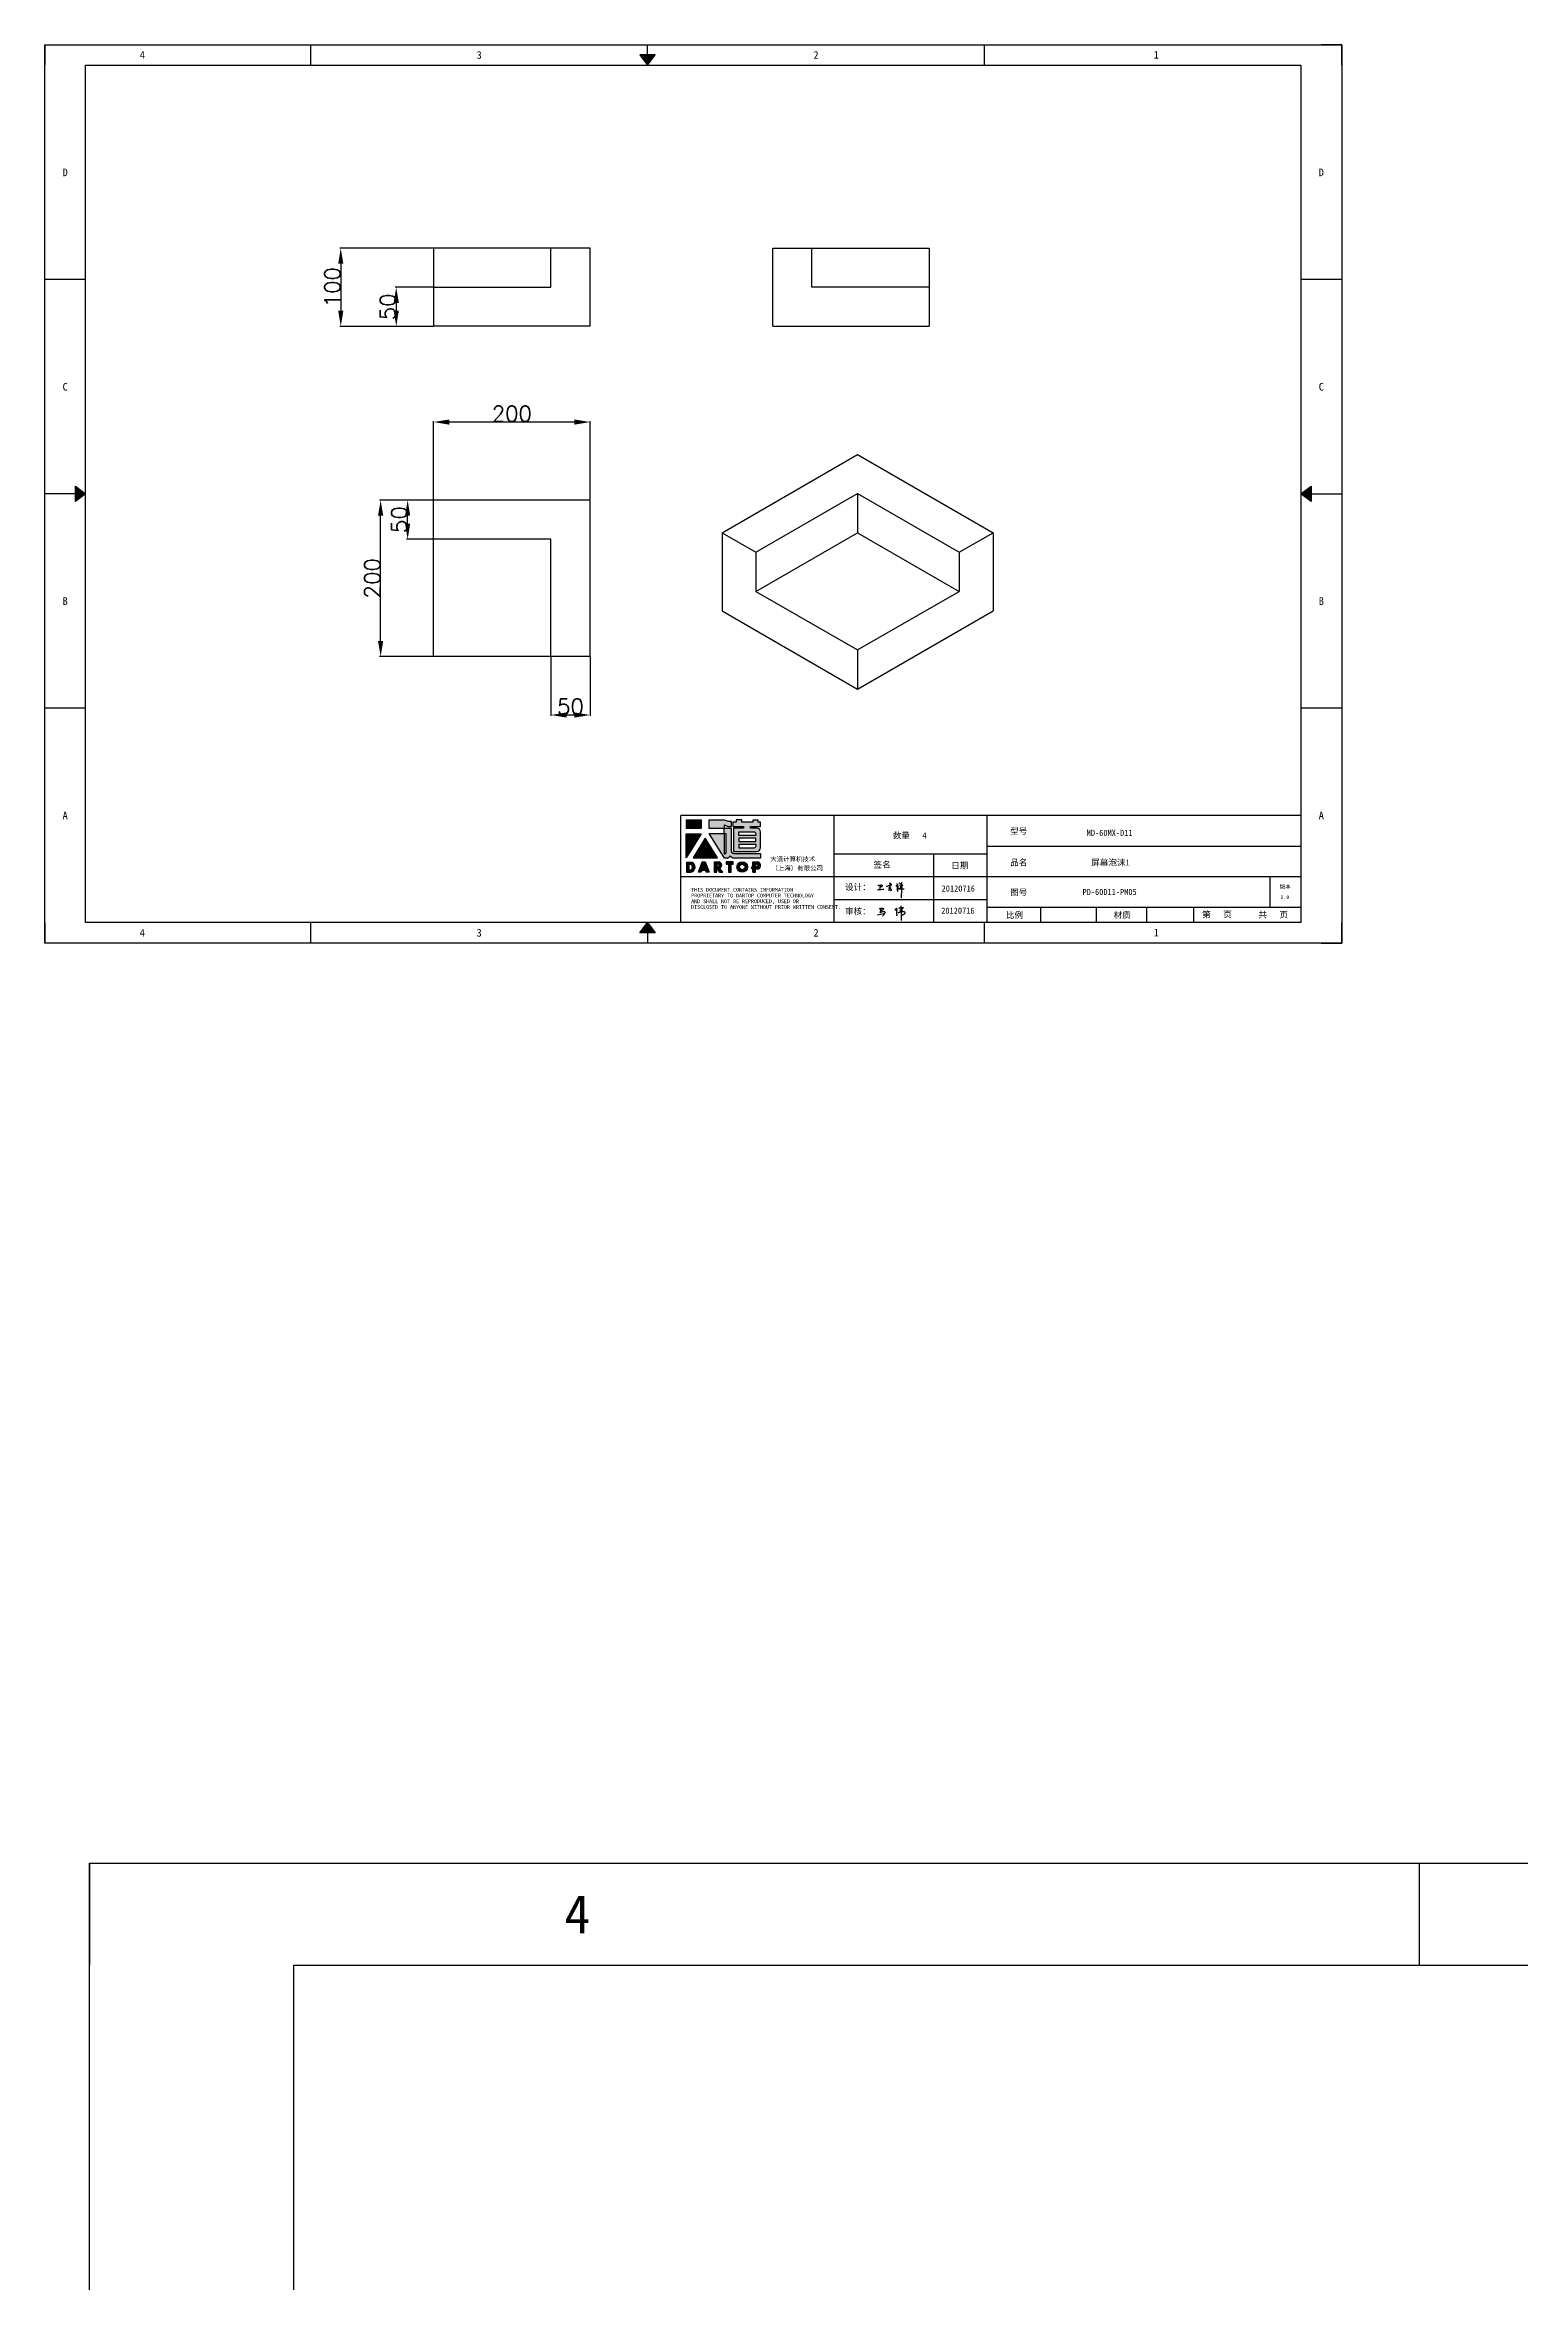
# Model space of a CAD drawing. Header units: millimetres. Extents: x -30327 to 34858, y 4015 to 75103.
# Drawn here: x -3816 to -1928, y 9221 to 12084 of the extents above; entities that cross this region are included whole.
import ezdxf
from ezdxf.enums import TextEntityAlignment as Align

# ---------------------------------------------------------------- set-up
doc = ezdxf.new("R2010")
doc.units = ezdxf.units.MM
doc.linetypes.add('DOT', pattern=[0.25, 0, -0.25])
for name, color, linetype in [('4', 7, 'Continuous'), ('print', 30, 'Continuous'), ('yellow', 2, 'Continuous')]:
    doc.layers.add(name, color=color, linetype=linetype)
doc.styles.add('Dartop', font='')
doc.styles.add('hzHT', font='simhei.ttf')
doc.styles.get("Standard").update_dxf_attribs({"font": 'txt', "bigfont": 'gbcbig.shx'})
doc.styles.get('Dartop').set_extended_font_data('FangSong_GB2312')
doc.dimstyles.new('ISO-25', dxfattribs={"dimtxt": 20, "dimasz": 20, "dimexe": 1.25, "dimexo": 0.625, "dimtad": 1, "dimtxsty": 'Standard', "dimcen": 2.5, "dimadec": 0, "dimazin": 0, "dimtfac": 1, "dimtmove": 0, "dimatfit": 3, "dimfxl": 0, "dimarcsym": 0})

# ---------------------------------------------------------------- blocks, each defined once
blk = doc.blocks.new('*D864')
at = {"layer": 'Defpoints', "color": 0, "transparency": 16777216}
for p in [(-3318.9, 11773.7), (-3366.8, 11723.7), (-3318.9, 11723.7)]:
    blk.add_point(p, dxfattribs=at)
at = {"layer": 'yellow', "color": 0, "lineweight": -2, "transparency": 16777216}
for p, q in [((-3319.6, 11773.7), (-3368, 11773.7)), ((-3366.8, 11753.7), (-3366.8, 11743.7)), ((-3319.6, 11723.7), (-3368, 11723.7))]:
    blk.add_line(p, q, dxfattribs=at)
at = {"layer": 'yellow', "color": 0, "transparency": 16777216}
for points in [[(-3370.1, 11753.7), (-3363.4, 11753.7), (-3366.8, 11773.7)], [(-3370.1, 11743.7), (-3363.4, 11743.7), (-3366.8, 11723.7)]]:
    blk.add_solid(points, dxfattribs=at)
at = {"layer": 'yellow', "color": 0, "transparency": 16777216, "insert": (-3377.4, 11748.7), "char_height": 20, "attachment_point": 5, "rotation": 90}
blk.add_mtext('50', dxfattribs=at)
blk = doc.blocks.new('*D865')
at = {"layer": 'Defpoints', "color": 0, "transparency": 16777216}
for p in [(-3352.2, 11501.5), (-3319.9, 11501.5), (-3318.9, 11451.5)]:
    blk.add_point(p, dxfattribs=at)
at = {"layer": 'yellow', "color": 0, "lineweight": -2, "transparency": 16777216}
for p, q in [((-3320.6, 11501.5), (-3353.5, 11501.5)), ((-3352.2, 11471.5), (-3352.2, 11481.5)), ((-3319.6, 11451.5), (-3353.5, 11451.5))]:
    blk.add_line(p, q, dxfattribs=at)
at = {"layer": 'yellow', "color": 0, "transparency": 16777216}
for points in [[(-3355.5, 11481.5), (-3348.9, 11481.5), (-3352.2, 11501.5)], [(-3355.5, 11471.5), (-3348.9, 11471.5), (-3352.2, 11451.5)]]:
    blk.add_solid(points, dxfattribs=at)
at = {"layer": 'yellow', "color": 0, "transparency": 16777216, "insert": (-3362.8, 11476.5), "char_height": 20, "attachment_point": 5, "rotation": 90}
blk.add_mtext('50', dxfattribs=at)
blk = doc.blocks.new('*D866')
at = {"layer": 'Defpoints', "color": 0, "transparency": 16777216}
for p in [(-3168.9, 11301.5), (-3118.9, 11301.5), (-3118.9, 11226.7)]:
    blk.add_point(p, dxfattribs=at)
at = {"layer": 'yellow', "color": 0, "lineweight": -2, "transparency": 16777216}
for p, q in [((-3168.9, 11300.9), (-3168.9, 11225.5)), ((-3118.9, 11300.9), (-3118.9, 11225.5)), ((-3148.9, 11226.7), (-3138.9, 11226.7))]:
    blk.add_line(p, q, dxfattribs=at)
at = {"layer": 'yellow', "color": 0, "transparency": 16777216}
for points in [[(-3148.9, 11230), (-3148.9, 11223.4), (-3168.9, 11226.7)], [(-3138.9, 11230), (-3138.9, 11223.4), (-3118.9, 11226.7)]]:
    blk.add_solid(points, dxfattribs=at)
at = {"layer": 'yellow', "color": 0, "transparency": 16777216, "insert": (-3143.9, 11237.3), "char_height": 20, "attachment_point": 5}
blk.add_mtext('50', dxfattribs=at)
blk = doc.blocks.new('*D867')
at = {"layer": 'Defpoints', "color": 0, "transparency": 16777216}
for p in [(-3318.9, 11823.7), (-3437.7, 11723.7), (-3318.9, 11723.7)]:
    blk.add_point(p, dxfattribs=at)
at = {"layer": 'yellow', "color": 0, "lineweight": -2, "transparency": 16777216}
for p, q in [((-3319.6, 11823.7), (-3438.9, 11823.7)), ((-3437.7, 11803.7), (-3437.7, 11743.7)), ((-3319.6, 11723.7), (-3438.9, 11723.7))]:
    blk.add_line(p, q, dxfattribs=at)
at = {"layer": 'yellow', "color": 0, "transparency": 16777216}
for points in [[(-3441, 11803.7), (-3434.4, 11803.7), (-3437.7, 11823.7)], [(-3441, 11743.7), (-3434.4, 11743.7), (-3437.7, 11723.7)]]:
    blk.add_solid(points, dxfattribs=at)
at = {"layer": 'yellow', "color": 0, "transparency": 16777216, "insert": (-3448.3, 11773.7), "char_height": 20, "attachment_point": 5, "rotation": 90}
blk.add_mtext('100', dxfattribs=at)
blk = doc.blocks.new('*D868')
at = {"layer": 'Defpoints', "color": 0, "transparency": 16777216}
for p in [(-3386.7, 11501.5), (-3318.9, 11501.5), (-3318.9, 11301.5)]:
    blk.add_point(p, dxfattribs=at)
at = {"layer": 'yellow', "color": 0, "lineweight": -2, "transparency": 16777216}
for p, q in [((-3319.6, 11501.5), (-3388, 11501.5)), ((-3386.7, 11321.5), (-3386.7, 11481.5)), ((-3319.6, 11301.5), (-3388, 11301.5))]:
    blk.add_line(p, q, dxfattribs=at)
at = {"layer": 'yellow', "color": 0, "transparency": 16777216}
for points in [[(-3390.1, 11481.5), (-3383.4, 11481.5), (-3386.7, 11501.5)], [(-3390.1, 11321.5), (-3383.4, 11321.5), (-3386.7, 11301.5)]]:
    blk.add_solid(points, dxfattribs=at)
at = {"layer": 'yellow', "color": 0, "transparency": 16777216, "insert": (-3397.4, 11401.5), "char_height": 20, "attachment_point": 5, "rotation": 90}
blk.add_mtext('200', dxfattribs=at)
blk = doc.blocks.new('*D869')
at = {"layer": 'Defpoints', "color": 0, "transparency": 16777216}
for p in [(-3318.9, 11601.3), (-3318.9, 11501.5), (-3118.9, 11501.5)]:
    blk.add_point(p, dxfattribs=at)
at = {"layer": 'yellow', "color": 0, "lineweight": -2, "transparency": 16777216}
for p, q in [((-3318.9, 11502.1), (-3318.9, 11602.5)), ((-3138.9, 11601.3), (-3298.9, 11601.3)), ((-3118.9, 11502.1), (-3118.9, 11602.5))]:
    blk.add_line(p, q, dxfattribs=at)
at = {"layer": 'yellow', "color": 0, "transparency": 16777216}
for points in [[(-3298.9, 11604.6), (-3298.9, 11598), (-3318.9, 11601.3)], [(-3138.9, 11604.6), (-3138.9, 11598), (-3118.9, 11601.3)]]:
    blk.add_solid(points, dxfattribs=at)
at = {"layer": 'yellow', "color": 0, "transparency": 16777216, "insert": (-3218.9, 11611.9), "char_height": 20, "attachment_point": 5}
blk.add_mtext('200', dxfattribs=at)
blk = doc.blocks.new('*U748')
at = {"color": 254, "linetype": 'Continuous', "extrusion": (0, 0, -1)}
for points in [[(-17, 0.333), (-16.812, 0.25), (-17, 0.5)], [(-17, 0.333), (-17.188, 0.25), (-16.812, 0.25)], [(-17, 0.333), (-17, 0.5), (-17.188, 0.25)]]:
    blk.add_solid(points, dxfattribs=at)
blk = doc.blocks.new('*U747')
at = {"color": 254, "linetype": 'Continuous', "extrusion": (0, 0, -1)}
for points in [[(-33.167, 11), (-33, 11), (-33.25, 11.188)], [(-33.167, 11), (-33.25, 10.812), (-33, 11)], [(-33.167, 11), (-33.25, 11.188), (-33.25, 10.812)]]:
    blk.add_solid(points, dxfattribs=at)
blk = doc.blocks.new('*U749')
at = {"color": 254, "linetype": 'Continuous'}
for points in [[(17, 21.667), (17.188, 21.75), (16.812, 21.75)], [(17, 21.667), (16.812, 21.75), (17, 21.5)], [(17, 21.667), (17, 21.5), (17.188, 21.75)]]:
    blk.add_solid(points, dxfattribs=at)
blk = doc.blocks.new('*U746')
at = {"color": 254, "linetype": 'Continuous', "extrusion": (0, 0, -1)}
for points in [[(-0.833, 11), (-0.75, 10.812), (-0.75, 11.188)], [(-0.833, 11), (-0.75, 11.188), (-1, 11)], [(-0.833, 11), (-1, 11), (-0.75, 10.812)]]:
    blk.add_solid(points, dxfattribs=at)
blk = doc.blocks.new('dadao')
for p, q in [((48, 19.2), (44.9, 10.4)), ((44.9, 10.4), (51.2, 10.4)), ((51.2, 10.4), (48, 19.2))]:
    blk.add_line(p, q)
for points in [[(41.8, 121.6), (41.8, 143.7), (-0.4, 143.7), (-0.4, 121.6), (41.8, 121.6)], [(104.8, 122), (104.8, 130.3), (114.1, 126.3), (124.2, 126.3), (124.2, 139.6), (115.9, 139.6), (105.1, 143.9), (61.5, 143.9)], [(61.7, 144), (61.7, 121.3), (103.9, 121.3)], [(113.4, 38.7), (105.1, 38.7), (63, 106.5), (103.9, 106.5), (103.9, 120.9), (103.9, 121.3)], [(109.7, 53.6), (109.7, 106.2), (104.3, 106.2), (104.3, 50.4), (106.6, 50.4)], [(144.6, 94.4), (144.6, 84.8), (192, 84.8), (192, 94.1), (144.9, 94.1)], [(0, 28), (0, 0), (11.8, 0)], [(0.1, 28), (14, 28)], [(7.1, 21.8), (7.1, 6.1), (12, 6.1)], [(7.1, 21.8), (11.4, 21.8)], [(76.8, 28.2), (76.8, 0), (84.1, 0), (84.1, 11.1), (91.6, -0.1), (100.3, -0.1), (91.7, 11.1)], [(76.8, 28.2), (90.6, 28.2)], [(84, 22.7), (84, 15.3), (87.2, 15.3)], [(84, 22.7), (87.3, 22.7)], [(120.2, 45), (119.5, 45), (119.5, 44.6)], [(183.7, 0), (183.7, 9.6), (180.6, 9.6), (180.6, 14.9), (183.8, 14.9), (183.8, 28.1), (196.1, 28.1), (196.5, 28.1)], [(183.7, 0), (190.9, 0), (190.9, 9.6), (198.8, 9.6)], [(194.9, 22.3), (190.8, 22.3), (190.8, 15), (194.4, 15)]]:
    blk.add_lwpolyline(points)
blk.add_lwpolyline([(137.1, 144.2), (137.1, 137.9), (128.3, 137.9), (128.3, 126.5), (157.3, 126.5), (157.3, 121.5), (130.3, 121.5), (130.3, 57.5), (194.4, 57.5, 0.414214), (204.4, 67.5), (204.4, 111.3, 0.414214), (194.4, 121.3), (177.5, 121.3), (177.5, 126.3), (204.7, 126.3), (204.7, 137.7), (198.2, 137.7), (198.2, 143.9), (183.3, 143.9), (183.3, 138), (153, 138), (153, 144.2), (137.1, 144.2)], format="xyb", close=True)
for points in [[(-0.3, 106.2), (40.4, 106.2), (-0.3, 39.7), (-0.3, 106.2)], [(51.7, 94.1), (18.4, 39.3), (86.2, 39.3)], [(43.8, 28.2), (51.8, 28.2), (62.6, -0.1), (55, -0.1), (53.2, 5), (42.9, 5), (41.1, 0), (33.6, 0)], [(110, 28.1), (110, 21.9), (116, 21.9), (116, -0.1), (123.2, -0.1), (123.2, 22), (129.2, 22), (129.2, 28.1), (110, 28.1)]]:
    blk.add_lwpolyline(points, close=True)
for points in [[(104.8, 122), (123.4, 122), (123.4, 60, 0.414214), (131.4, 52), (204.8, 52), (204.8, 39.1), (131.7, 39.1)], [(144.3, 110.8), (144.3, 101.8), (192.3, 101.8), (192.3, 105.5, 0.414214), (187.3, 110.5), (144.3, 110.5)], [(144.6, 77), (144.6, 67.5), (187.6, 67.5, 0.414214), (192.6, 72.5), (192.6, 76.4), (144.6, 76.4)]]:
    blk.add_lwpolyline(points, format="xyb")
for radius in [14.5, 7.44]:
    blk.add_circle((154.2, 14.2), radius)
for centre, radius, start, end in [((8.5, 13.9), 8.49, 294.21427, 69.71773), ((9.6, 14.2), 14.4, 278.66044, 72.32035), ((86.4, 19), 3.8, 282.52697, 76.71958), ((88.6, 19.4), 8.95, 290.60733, 77.21242), ((99.2, 60.7), 12.6, 305.63988, 325.96896), ((111.6, 46.7), 8.19, 282.98113, 347.66273), ((136, 61.7), 22.9, 226.7358, 259.32094), ((193.7, 18.7), 3.8, 280.98914, 72.55128), ((195.7, 18.6), 9.51, 288.89587, 85.24422)]:
    blk.add_arc(centre, radius, start, end)
blk = doc.blocks.new('h')
for p, q in [((20768, -2361), (20773, -2359)), ((20769, -2367), (20770, -2371)), ((20770, -2371), (20771, -2378)), ((20771, -2378), (20771, -2371)), ((20772, -2369), (20775, -2368)), ((20773, -2332), (20775, -2339)), ((20773, -2359), (20784, -2355)), ((20789, -2341), (20774, -2332)), ((20775, -2339), (20776, -2351)), ((20776, -2351), (20775, -2357)), ((20780, -2366), (20781, -2366)), ((20782, -2369), (20780, -2377)), ((20780, -2377), (20788, -2371)), ((20782, -2367), (20782, -2369)), ((20846, -2343), (20848, -2353)), ((20848, -2353), (20849, -2370)), ((20849, -2370), (20848, -2424))]:
    blk.add_line(p, q)
for points in [[(20697, -2372, 0.002073), (20711, -2372, 0.016137), (20720, -2371, 0.008314), (20737, -2369)], [(20699, -2348, -0.029745), (20705, -2345, -0.046842), (20708, -2344, -0.00919), (20714, -2343, -0.018517), (20717, -2343, -0.037841), (20720, -2342, -0.039541), (20723, -2343, -0.149785), (20726, -2344, -0.204935), (20727, -2347, -0.074872), (20727, -2348, -0.061615), (20726, -2350, -0.034204), (20724, -2353, -0.045776), (20722, -2354, -0.054985), (20720, -2355, -0.036348), (20717, -2357, -0.067752), (20716, -2357, -0.043553), (20713, -2357)], [(20755, -2352, -0.024077), (20760, -2350, -0.013147), (20769, -2347, -0.00522), (20775, -2344, -0.018517), (20777, -2343, -0.008274), (20786, -2341, -0.039541), (20788, -2341, -0.079216), (20789, -2341, -0.204935)], [(20813, -2350, 0.007348), (20816, -2349, 0.008421), (20818, -2347, 0.009459), (20820, -2346, -0.016325), (20821, -2346, -0.173771), (20822, -2345, -0.085159), (20824, -2346, -0.125883), (20826, -2348, -0.160659), (20827, -2350, -0.010447), (20826, -2352, -0.008247), (20826, -2355, -0.002698), (20825, -2374, 0.001562), (20824, -2384, 0.016137)], [(20817, -2335, -0.053561), (20820, -2336, -0.075272), (20821, -2337, -0.005295), (20822, -2338, -0.009337), (20823, -2339, -0.026146), (20824, -2340, -0.016644), (20824, -2341)], [(20832, -2329, -0.053561), (20835, -2330, -0.075272), (20837, -2331, -0.005295), (20838, -2333, -0.009337), (20838, -2333, -0.026146), (20839, -2334, -0.016644), (20840, -2335)], [(20836, -2344, -0.02797), (20842, -2343, -0.048868), (20846, -2342, -0.00919), (20851, -2341, -0.018517), (20854, -2341, -0.037841), (20857, -2341, -0.039541), (20859, -2342, -0.018282), (20841, -2355, -0.000937)], [(20848, -2340, 0.021784), (20850, -2336, 0.028296), (20851, -2332, 0.008136), (20852, -2328, 0.028913), (20852, -2327, 0.08193), (20852, -2326, 0.075058), (20852, -2325, 0.275043)]]:
    blk.add_lwpolyline(points, format="xyb")
for points in [[(20711, -2344), (20711, -2344), (20711, -2356), (20711, -2368), (20711, -2372)], [(20822, -2351), (20822, -2359), (20822, -2365), (20822, -2369), (20821, -2376), (20824, -2369), (20827, -2366), (20829, -2366)], [(20841, -2355), (20850, -2355), (20855, -2354), (20846, -2361), (20841, -2364), (20833, -2368), (20863, -2367), (20866, -2367)]]:
    blk.add_lwpolyline(points)
for centre, radius, start, end in [((20774, -2371), 2.3, 121.9907, 163.6016), ((20788, -2406), 40.3, 100.6183, 108.2482), ((20781, -2368), 1.15, 9.4675, 90)]:
    blk.add_arc(centre, radius, start, end)

msp = doc.modelspace()

# ---------------------------------------------------------------- hatches: boundary and pattern name
for points in [[(-2976.3435, 11092.2067), (-2995.8708, 11092.2067), (-2995.8708, 11082.0044), (-2976.3435, 11082.0044)], [(-2976.9721, 11074.8661), (-2995.8185, 11074.8661), (-2995.8185, 11044.095)], [(-2971.7478, 11069.282), (-2987.154, 11043.8901), (-2955.7832, 11043.8901)], [(-2935.864, 11038.6947), (-2944.7794, 11038.6947), (-2944.7794, 11035.8662), (-2941.9978, 11035.8662), (-2941.9978, 11025.6735), (-2938.6673, 11025.6735), (-2938.6673, 11035.8729), (-2935.864, 11035.8729)]]:
    msp.add_hatch(color=0).paths.add_polyline_path(points)
h = msp.add_hatch(color=0)
h.paths.add_polyline_path([(-2947.1614, 11086.0063), (-2942.8517, 11084.1445), (-2938.1923, 11084.1445), (-2938.1923, 11090.3113), (-2942.0363, 11090.3113), (-2947.0449, 11092.2893), (-2967.1164, 11092.2893), (-2967.1164, 11081.8598), (-2947.5873, 11081.8598), (-2947.5873, 11081.6489), (-2947.5873, 11074.9829), (-2966.525, 11074.9829), (-2947.0463, 11043.6352), (-2943.1891, 11043.6352, 0.279374822), (-2940.3733, 11046.3734), (-2940.3733, 11046.5178), (-2940.0332, 11046.5178, 0.143145365), (-2934.723, 11043.8154), (-2900.8754, 11043.8154), (-2900.8754, 11049.7606), (-2934.8671, 11049.7606, -0.414213562), (-2938.5695, 11053.463), (-2938.5695, 11082.1893), (-2947.1614, 11082.1893)])
h.paths.add_polyline_path([(-2947.3904, 11074.8496), (-2944.9088, 11074.8492), (-2944.9088, 11050.5191, -0.088935736), (-2946.347, 11049.04), (-2947.3991, 11049.04)], flags=16)
h = msp.add_hatch(color=0)
h.paths.add_polyline_path([(-2900.9337, 11089.4479), (-2903.9453, 11089.4479), (-2903.9453, 11092.3128), (-2910.8288, 11092.3128), (-2910.8288, 11089.5911), (-2924.8823, 11089.5911), (-2924.8823, 11092.456), (-2932.2426, 11092.456), (-2932.2426, 11089.5381), (-2936.3096, 11089.5381), (-2936.3096, 11084.2567), (-2922.8885, 11084.2567), (-2922.8885, 11081.9208), (-2935.3946, 11081.9208), (-2935.3946, 11052.3464), (-2905.7053, 11052.3464, 0.414213562), (-2901.0773, 11056.9744), (-2901.0773, 11077.2276, 0.414213562), (-2905.7053, 11081.8556), (-2913.5536, 11081.8556), (-2913.5536, 11084.1476), (-2900.9337, 11084.1476)])
h.paths.add_polyline_path([(-2908.9841, 11076.8419, -0.414213562), (-2906.6701, 11074.5279), (-2906.6701, 11072.8309), (-2928.8979, 11072.8309), (-2928.8979, 11076.8419)], flags=16)
h.paths.add_polyline_path([(-2906.8137, 11069.2496), (-2906.8137, 11064.9522), (-2928.7542, 11064.9522), (-2928.7542, 11069.2496)], flags=16)
h.paths.add_polyline_path([(-2906.5269, 11061.0845), (-2906.5269, 11059.2442, -0.414213562), (-2908.8409, 11056.9302), (-2928.7542, 11056.9302), (-2928.7542, 11061.0845)], flags=16)
h = msp.add_hatch(color=0)
h.paths.add_polyline_path([(-2989.2144, 11038.6482), (-2995.6799, 11038.6482), (-2995.6799, 11025.7123), (-2990.2347, 11025.7123, 0.793015906)])
h.paths.add_polyline_path([(-2990.1388, 11028.5451), (-2992.3994, 11028.5451), (-2992.3994, 11035.8153), (-2990.3883, 11035.8153, -0.67136089)], flags=16)
h = msp.add_hatch(color=0)
h.paths.add_polyline_path([(-2971.6992, 11038.7546), (-2975.389, 11038.7546), (-2980.1342, 11025.6984), (-2976.639, 11025.6984), (-2975.8167, 11028.0123), (-2971.0816, 11028.0123), (-2970.2414, 11025.6704), (-2966.7181, 11025.6704)])
h.paths.add_polyline_path([(-2971.9865, 11030.5063), (-2974.92, 11030.5063), (-2973.4801, 11034.6089)], flags=16)
h = msp.add_hatch(color=0)
h.paths.add_polyline_path([(-2953.7638, 11038.7455), (-2960.1228, 11038.7455), (-2960.1228, 11025.6912), (-2956.7624, 11025.6912), (-2956.7624, 11030.8664), (-2953.3085, 11025.6446), (-2949.2479, 11025.6446), (-2953.223, 11030.8335, 0.744054942)])
h.paths.add_polyline_path([(-2956.7932, 11032.7985), (-2956.7932, 11036.2266), (-2955.2911, 11036.2266, -0.796808968), (-2955.3137, 11032.7985)], flags=16)
h = msp.add_hatch(color=0)
h.paths.add_polyline_path([(-2931.0174, 11032.2652, 1), (-2917.6128, 11032.2652, 1)])
h.paths.add_polyline_path([(-2920.8719, 11032.2652, -1), (-2927.7583, 11032.2652, -1)], flags=16)
h = msp.add_hatch(color=0)
h.paths.add_polyline_path([(-2904.7556, 11038.7145), (-2904.9479, 11038.7145), (-2910.6168, 11038.7145), (-2910.6168, 11032.6221), (-2912.121, 11032.6221), (-2912.121, 11030.1492), (-2910.6411, 11030.1492), (-2910.6411, 11025.7141), (-2907.3318, 11025.7141), (-2907.3318, 11030.1665), (-2903.6954, 11030.1665, 0.812303812)])
h.paths.add_polyline_path([(-2907.3809, 11032.639), (-2907.3809, 11036.0467), (-2905.4976, 11036.0467, -0.778213434), (-2905.6899, 11032.639)], flags=16)

# ---------------------------------------------------------------- linework, layer by layer
at = {"color": 0, "linetype": 'DOT'}
for p, q in [((-3816.2141, 12083.7959), (-2183.7903, 12083.7959)), ((-3816.2141, 10961.2095), (-3816.2141, 12057.6892)), ((-2157.6837, 12057.6892), (-2157.6837, 10961.2095)), ((-2183.7903, 10935.1029), (-3816.2141, 10935.1029)), ((-3758.9701, 9758.4524), (4403.1486, 9758.4524)), ((-3758.9701, 4145.5209), (-3758.9701, 9627.9192))]:
    msp.add_line(p, q, dxfattribs=at)
at = {"color": 0}
for p, q in [((-3816.2141, 12083.7959), (-3816.2141, 12057.6892)), ((-3816.2141, 12083.7959), (-3816.2141, 12083.7959)), ((-3476.0699, 12057.6892), (-3476.0699, 12083.7959)), ((-3045.3101, 12070.7425), (-3045.3101, 12083.7959)), ((-2614.5502, 12057.6892), (-2614.5502, 12083.7959)), ((-2157.6837, 12083.7959), (-2183.7903, 12083.7959)), ((-2157.6837, 12057.6892), (-2157.6837, 12083.7959)), ((-3764.0008, 10961.2095), (-3764.0008, 12057.6892)), ((-3764.0008, 12057.6892), (-2209.897, 12057.6892)), ((-2209.897, 12057.6892), (-2209.897, 10961.2095)), ((-3764.0008, 11783.5693), (-3816.2141, 11783.5693)), ((-2157.6837, 11783.5693), (-2209.897, 11783.5693)), ((-3777.0541, 11509.4494), (-3816.2141, 11509.4494)), ((-2196.8437, 11509.4494), (-2157.6837, 11509.4494)), ((-3764.0008, 11235.3295), (-3816.2141, 11235.3295)), ((-2157.6837, 11235.3295), (-2209.897, 11235.3295)), ((-2209.897, 11098.2695), (-3002.8868, 11098.2695)), ((-3002.8868, 10961.2095), (-3002.8868, 11098.2695)), ((-2807.0868, 11098.2695), (-2807.0868, 10961.2095)), ((-2611.2869, 10961.2095), (-2611.2869, 11098.2695)), ((-2611.2869, 11059.1095), (-2209.897, 11059.1095)), ((-2807.0868, 11049.3195), (-2611.2869, 11049.3195)), ((-2679.8169, 11049.3195), (-2679.8169, 10961.2095)), ((-3002.8868, 11019.9495), (-2807.0868, 11019.9495)), ((-2807.0868, 11019.9495), (-2209.897, 11019.9495)), ((-2249.057, 10980.7895), (-2249.057, 11019.9495)), ((-2807.0868, 10990.5795), (-2611.2869, 10990.5795)), ((-2611.2869, 10980.7895), (-2209.897, 10980.7895)), ((-2542.3995, 10961.2095), (-2542.3995, 10980.7895)), ((-2471.4066, 10961.2095), (-2471.4066, 10980.7895)), ((-2406.8677, 10961.2095), (-2406.8677, 10980.7895)), ((-2346.957, 10961.2095), (-2346.957, 10980.7895)), ((-3816.2141, 10961.2095), (-3816.2141, 10935.1029)), ((-2209.897, 10961.2095), (-3764.0008, 10961.2095)), ((-3476.0699, 10935.1029), (-3476.0699, 10961.2095)), ((-3045.3101, 10948.1562), (-3045.3101, 10935.1029)), ((-2614.5502, 10935.1029), (-2614.5502, 10961.2095)), ((-2157.6837, 10935.1029), (-2157.6837, 10961.2095)), ((-3816.2141, 10935.1029), (-3816.2141, 10935.1029)), ((-2183.7903, 10935.1029), (-2157.6837, 10935.1029)), ((-3758.9701, 9758.4524), (-3758.9701, 9627.9192)), ((-3758.9701, 9758.4524), (-3758.9701, 9758.4524)), ((-2058.2494, 9627.9192), (-2058.2494, 9758.4524)), ((-3497.9035, 4145.5209), (-3497.9035, 9627.9192)), ((-3497.9035, 9627.9192), (4272.6153, 9627.9192))]:
    msp.add_line(p, q, dxfattribs=at)
for p, q in [((-3318.9396, 11823.7401), (-3318.9396, 11723.7401)), ((-3118.9396, 11823.7401), (-3318.9396, 11823.7401)), ((-3168.9396, 11773.7401), (-3168.9396, 11823.7401)), ((-3118.9396, 11723.7401), (-3118.9396, 11823.7401)), ((-2885.2194, 11823.7401), (-2685.2194, 11823.7401)), ((-2885.2194, 11723.7401), (-2885.2194, 11823.7401)), ((-2835.2194, 11773.7401), (-2835.2194, 11823.7401)), ((-2685.2194, 11823.7401), (-2685.2194, 11723.7401)), ((-3318.9396, 11773.7401), (-3168.9396, 11773.7401)), ((-2685.2194, 11773.7401), (-2835.2194, 11773.7401)), ((-3118.9396, 11723.7401), (-3318.9396, 11723.7401)), ((-2885.2194, 11723.7401), (-2685.2194, 11723.7401)), ((-2950.0322, 11459.8161), (-2776.8271, 11559.8161)), ((-2776.8271, 11559.8161), (-2603.622, 11459.8161)), ((-2906.7309, 11434.8161), (-2776.8271, 11509.8161)), ((-2776.8271, 11509.8161), (-2646.9233, 11434.8161)), ((-2776.8271, 11509.8161), (-2776.8271, 11459.8161)), ((-3118.9396, 11501.4954), (-3318.9396, 11501.4954)), ((-3318.9396, 11301.4954), (-3318.9396, 11501.4954)), ((-3118.9396, 11301.4954), (-3118.9396, 11501.4954)), ((-3168.9396, 11451.4954), (-3318.9396, 11451.4954)), ((-3168.9396, 11301.4954), (-3168.9396, 11451.4954)), ((-2950.0322, 11459.8161), (-2906.7309, 11434.8161)), ((-2950.0322, 11459.8161), (-2950.0322, 11359.8161)), ((-2906.7309, 11384.8161), (-2776.8271, 11459.8161)), ((-2776.8271, 11459.8161), (-2646.9233, 11384.8161)), ((-2646.9233, 11434.8161), (-2603.622, 11459.8161)), ((-2603.622, 11459.8161), (-2603.622, 11359.8161)), ((-2906.7309, 11434.8161), (-2906.7309, 11384.8161)), ((-2646.9233, 11434.8161), (-2646.9233, 11384.8161)), ((-2906.7309, 11384.8161), (-2776.8271, 11309.8161)), ((-2776.8271, 11309.8161), (-2646.9233, 11384.8161)), ((-2950.0322, 11359.8161), (-2776.8271, 11259.8161)), ((-2776.8271, 11259.8161), (-2603.622, 11359.8161)), ((-2776.8271, 11309.8161), (-2776.8271, 11259.8161)), ((-3118.9396, 11301.4954), (-3318.9396, 11301.4954)), ((-2722.9992, 10974.6013), (-2724.9231, 10973.56)), ((-2721.6147, 10975.3409), (-2722.9992, 10974.6013)), ((-2722.9199, 10976.8979), (-2720.4736, 10976.8979)), ((-2719.169, 10977.0165), (-2721.6147, 10975.3409)), ((-2721.5265, 10982.7039), (-2720.9646, 10978.0113)), ((-2720.8734, 10974.5465), (-2721.0809, 10963.7643)), ((-2720.9646, 10978.0113), (-2720.8734, 10974.5465)), ((-2720.4736, 10976.8979), (-2719.169, 10977.0165))]:
    msp.add_line(p, q)
for points in [[(-3045.3101, 12057.6892), (-3035.5201, 12070.7425), (-3055.1001, 12070.7425), (-3045.3101, 12057.6892)], [(-3764.0008, 11509.4494), (-3777.0541, 11499.6594), (-3777.0541, 11519.2394), (-3764.0008, 11509.4494)], [(-2209.897, 11509.4494), (-2196.8437, 11519.2394), (-2196.8437, 11499.6594), (-2209.897, 11509.4494)], [(-3045.3101, 10961.2095), (-3035.5201, 10948.1562), (-3055.1001, 10948.1562), (-3045.3101, 10961.2095)]]:
    msp.add_lwpolyline(points, close=True, dxfattribs=at)
for points in [[(-2749.3742, 10978.5907, -0.029745025), (-2748.2548, 10979.1515, -0.046842152), (-2747.497, 10979.3953, -0.009190246), (-2746.3144, 10979.6343, -0.01851715), (-2745.7217, 10979.7202, -0.037840637), (-2745.1099, 10979.7393, -0.039541258), (-2744.5286, 10979.6672, -0.149785186), (-2743.9607, 10979.3571, -0.204935242), (-2743.7867, 10978.9076, -0.074871706), (-2743.8529, 10978.553, -0.061614645), (-2744.046, 10978.1603, -0.034203896), (-2744.3961, 10977.6981, -0.045775869), (-2744.7097, 10977.3986, -0.054985007), (-2745.0886, 10977.1604, -0.036347913), (-2745.7167, 10976.9105, -0.067752062), (-2746.0312, 10976.8563, -0.043553369), (-2746.5257, 10976.8818)], [(-2724.9231, 10973.56, -0.029745025), (-2723.1768, 10974.4349, -0.046842152), (-2721.9946, 10974.8153, -0.009190246), (-2720.1499, 10975.188, -0.01851715), (-2719.2253, 10975.322, -0.037840637), (-2718.2709, 10975.3519, -0.039541258), (-2717.364, 10975.2393, -0.149785186), (-2716.4781, 10974.7556, -0.204935242), (-2716.2067, 10974.0545, -0.074871706), (-2716.3099, 10973.5012, -0.061614645), (-2716.6111, 10972.8886, -0.034203896), (-2717.1574, 10972.1676, -0.045775869), (-2717.6465, 10971.7003, -0.054985007), (-2718.2377, 10971.3287, -0.036347913), (-2719.2175, 10970.9389, -0.067752062), (-2719.7081, 10970.8543, -0.043553369), (-2720.4796, 10970.8942)], [(-2724.1209, 10979.7842, -0.027970257), (-2722.5391, 10980.0762, -0.048867879), (-2721.6225, 10980.174, -0.009190246), (-2720.1808, 10980.3875, -0.01851715), (-2719.4603, 10980.4536, -0.037840637), (-2718.721, 10980.438, -0.039541258), (-2718.0242, 10980.3143, -0.018281889), (-2722.9199, 10976.8979, -0.000936898)]]:
    msp.add_lwpolyline(points, format="xyb")
msp.add_lwpolyline([(-2746.9068, 10979.5202), (-2746.9068, 10979.5202), (-2747.2809, 10977.2263), (-2747.8971, 10975.0693), (-2748.2998, 10973.7457)])
for centre, radius, start, end in [((-2752.2377, 10974.9482), 4.1375, 281.0769825, 291.2126318), ((-2843.218, 11344.2454), 384.4427, 283.9189497, 284.9715122), ((-2741.977, 10962.802), 12.6389, 113.2024487, 120.0174969), ((-2744.9433, 10969.7221), 5.1098, 102.4748599, 113.2024487), ((-2737.5395, 10936.2562), 39.3849, 100.3686699, 102.4748599), ((-2745.7664, 10973.0108), 3.2593, 283.8162542, 294.0305093), ((-2742.8811, 10965.45), 9.7064, 96.1253366, 100.3686699), ((-2745.0707, 10971.3985), 1.5036, 294.8364282, 309.9011343), ((-2765.1134, 10989.8897), 28.7614, 316.9195625, 320.5886599), ((-2743.3983, 10970.2694), 4.8594, 87.4570373, 96.1253366), ((-2743.3802, 10970.6768), 4.4515, 78.3995671, 87.4570373), ((-2748.8155, 10975.9182), 7.3129, 324.0948076, 331.3783566), ((-2742.7515, 10973.7396), 1.3249, 44.3246545, 78.3995671), ((-2743.1398, 10973.0487), 0.9769, 319.5730733, 337.4854902), ((-2745.8307, 10975.199), 4.3914, 324.9106662, 333.3484292), ((-2743.6949, 10974.4013), 2.1388, 326.7678104, 340.871018), ((-2742.3295, 10974.1517), 0.7351, 357.9983926, 44.3246545), ((-2743.0476, 10974.1768), 1.4537, 340.871018, 357.9983926), ((-2738.4589, 10994.1205), 19.3302, 299.2654637, 300.9494997), ((-2694.6662, 10832.0888), 149.256, 102.4659195, 103.2052997), ((-2796.3793, 11049.3891), 98.8288, 313.3661321, 315.2960836), ((-2414.7293, 10924.3674), 315.4462, 171.4101732, 171.7680832), ((-2726.8702, 10977.1943), 0.6319, 52.3757453, 91.2911591), ((-3282.7194, 10995.123), 556.5846, 357.5656636, 358.0572778), ((-2727.0869, 10977.2929), 0.7242, 357.1968277, 33.7051787), ((-2743.3876, 10978.3599), 17.0632, 352.9125461, 354.8026838), ((-2736.9866, 10977.7777), 10.6358, 354.8026838, 357.1968277)]:
    msp.add_arc(centre, radius, start, end)
at = {"layer": 'print'}
for points in [[(-3816.2141, 12083.7959), (-2157.6837, 12083.7959), (-2157.6837, 10935.1029), (-3816.2141, 10935.1029)], [(-3758.9701, 9758.4524), (4533.6819, 9758.4524), (4533.6819, 4014.9876), (-3758.9701, 4014.9876)]]:
    msp.add_lwpolyline(points, close=True, dxfattribs=at)

# ---------------------------------------------------------------- block references
at = {"color": 0, "linetype": 'Continuous', "xscale": 52.21331681518758, "yscale": 52.21331681557415, "zscale": 52.21331681557466}
for name, p in [('*U749', (-3932.9365, 10935.1029)), ('*U746', (-3816.2141, 10935.1029)), ('*U747', (-3932.9365, 10935.1029)), ('*U748', (-3932.9365, 10935.1029))]:
    msp.add_blockref(name, p, dxfattribs=at)
at = {"color": 0}
for name, p, xscale, yscale, zscale in [('dadao', (-2995.6799, 11025.7123), 0.4627998535530334, 0.4627998535882973, 0.4627998535925933), ('h', (-6907.5142, 11479.7696), 0.2008128723449428, 0.2008128723449428, 0.2008128723449428)]:
    msp.add_blockref(name, p, dxfattribs=dict(at, xscale=xscale, yscale=yscale, zscale=zscale))

# ---------------------------------------------------------------- texts
for s, height, style, p in [('4', 9.79, 'Dartop', (-3691.4499, 12070.7425)), ('3', 9.79, 'Dartop', (-3260.69, 12070.7425)), ('2', 9.79, 'Dartop', (-2829.9301, 12070.7425)), ('1', 9.79, 'Dartop', (-2394.7078, 12071.053)), ('D', 9.79, 'Dartop', (-3790.1074, 11920.6292)), ('D', 9.79, 'Dartop', (-2183.7903, 11920.6292)), ('C', 9.79, 'Dartop', (-3790.1074, 11646.5093)), ('C', 9.79, 'Dartop', (-2183.7903, 11646.5093)), ('B', 9.79, 'Dartop', (-3790.1074, 11372.3894)), ('B', 9.79, 'Dartop', (-2183.7903, 11372.3894)), ('A', 9.79, 'Dartop', (-3790.1074, 11098.2695)), ('型号', 7.832, 'hzHT', (-2570.6528, 11078.3475)), ('MD-60MX-D11', 7.831998, 'hzHT', (-2454.5096, 11075.946)), ('A', 9.79, 'Dartop', (-2183.7903, 11098.2695)), ('数量   4', 7.832, 'hzHT', (-2710.2397, 11072.5963)), ('签名', 7.832, 'hzHT', (-2745.4214, 11035.2719)), ('日期', 7.832, 'hzHT', (-2646.0427, 11034.3081)), ('品名', 7.832, 'hzHT', (-2570.6528, 11038.1413)), ('屏幕泡沫1', 7.832, 'hzHT', (-2453.4147, 11038.1413)), ('20120716', 7.832, 'hzHT', (-2648.0528, 11004.8638)), ('图号', 7.832, 'hzHT', (-2570.6528, 10999.8596)), ('PD-60D11-PM05', 7.831998, 'hzHT', (-2454.5096, 11000.3706)), ('版本', 4.895, 'hzHT', (-2229.8542, 11006.9544)), ('1.0', 4.895, 'Dartop', (-2230.443, 10993.8723)), ('20120716', 7.832, 'hzHT', (-2648.5192, 10976.4454)), ('比例', 7.832, 'hzHT', (-2576.1138, 10970.7957)), ('材质', 7.832, 'hzHT', (-2438.4141, 10970.7957)), ('第   页', 7.832, 'hzHT', (-2317.2589, 10971.608)), ('共   页', 7.832, 'hzHT', (-2245.3153, 10971.3228)), ('4', 9.79, 'Dartop', (-3691.4499, 10948.1562)), ('3', 9.79, 'Dartop', (-3260.69, 10948.1562)), ('2', 9.79, 'Dartop', (-2829.9301, 10948.1562)), ('1', 9.79, 'Dartop', (-2394.7078, 10948.4667)), ('4', 48.95, 'Dartop', (-3135.1491, 9693.1858))]:
    msp.add_text(s, height=height, dxfattribs=dict(at, style=style)).set_placement(p, align=Align.MIDDLE_CENTER)
at = {"color": 0, "style": 'hzHT'}
for s, height, p in [('THIS DOCUMENT CONTAINS INFORMATION', 4.894998, (-2989.6713, 11000.7126)), ('PROPRIETARY TO DARTOP COMPUTER TECHNOLOGY', 4.894998, (-2989.6713, 10993.3701)), ('设计：', 7.832, (-2792.8664, 11002.6412)), ('AND SHALL NOT BE REPRODUCED, USED OR', 4.894998, (-2989.6713, 10986.0276)), ('DISCLOSED TO ANYONE WITHOUT PRIOR WRITTEN CONSENT.', 4.894998, (-2989.6713, 10978.6851)), ('审核：', 7.832, (-2792.983, 10971.7999))]:
    msp.add_text(s, height=height, dxfattribs=at).set_placement(p)
at = {"layer": '4', "color": 0, "style": 'hzHT'}
for s, p in [('大道计算机技术', (-2888.4293, 11039.5924)), ('（上海）有限公司', (-2886.9513, 11027.8851))]:
    msp.add_text(s, height=5.874, dxfattribs=at).set_placement(p)

# ---------------------------------------------------------------- dimensions: what is measured, and where the dimension line sits
at = {"layer": 'yellow'}
for base, p1, p2, angle, picture, middle in [((-3437.6937, 11723.7401), (-3318.9396, 11823.7401), (-3318.9396, 11723.7401), 90, '*D867', (-3448.3187, 11773.7401)), ((-3366.7573, 11723.7401), (-3318.9396, 11773.7401), (-3318.9396, 11723.7401), 90, '*D864', (-3377.3823, 11748.7401)), ((-3318.9396, 11601.2886), (-3118.9396, 11501.4954), (-3318.9396, 11501.4954), 180, '*D869', (-3218.9396, 11611.9136)), ((-3386.7433, 11501.4954), (-3318.9396, 11301.4954), (-3318.9396, 11501.4954), 270, '*D868', (-3397.3683, 11401.4954)), ((-3352.2066, 11501.4954), (-3318.9396, 11451.4954), (-3319.9396, 11501.4954), 90, '*D865', (-3362.8316, 11476.4954))]:
    dim = msp.add_linear_dim(base=base, p1=p1, p2=p2, angle=angle, dimstyle='ISO-25', dxfattribs=at)
    dim.commit()
    dim.dimension.update_dxf_attribs({"geometry": picture, "text_midpoint": middle})
dim = msp.add_linear_dim(base=(-3118.9396, 11226.7138), p1=(-3168.9396, 11301.4954), p2=(-3118.9396, 11301.4954), dimstyle='ISO-25', dxfattribs=at)
dim.commit()
dim.dimension.update_dxf_attribs({"geometry": '*D866', "text_midpoint": (-3143.9396, 11237.3388)})

doc.saveas('drawing.dxf')
